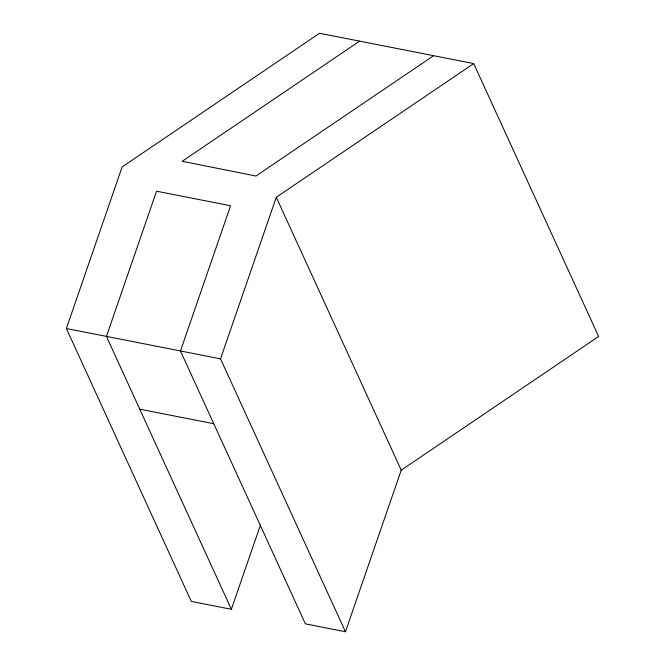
<?xml version="1.0" encoding="UTF-8"?>
<svg xmlns="http://www.w3.org/2000/svg" width="665" height="665" viewBox="0 0 665 665"><rect width="100%" height="100%" fill="white"/><g stroke="black" fill="none" stroke-linecap="round" stroke-linejoin="round"><path stroke-width="1" d="M66.367 328.51L122.136 166.94L319.541 33.25L473.696 63.591L598.633 336.49L401.228 470.18L345.459 631.75L305.393 623.861L180.456 350.97L230.572 205.759L156.549 191.188L106.425 336.399L231.37 609.298L191.304 601.409L66.367 328.51L220.514 358.851L345.459 631.75M220.514 358.851L276.283 197.281L473.696 63.591M231.37 609.298L260.497 524.918M359.607 41.139L182.185 161.287L255.959 176.025L433.63 55.702M139.741 409.166L213.773 423.738M276.283 197.281L401.228 470.18"/></g></svg>
